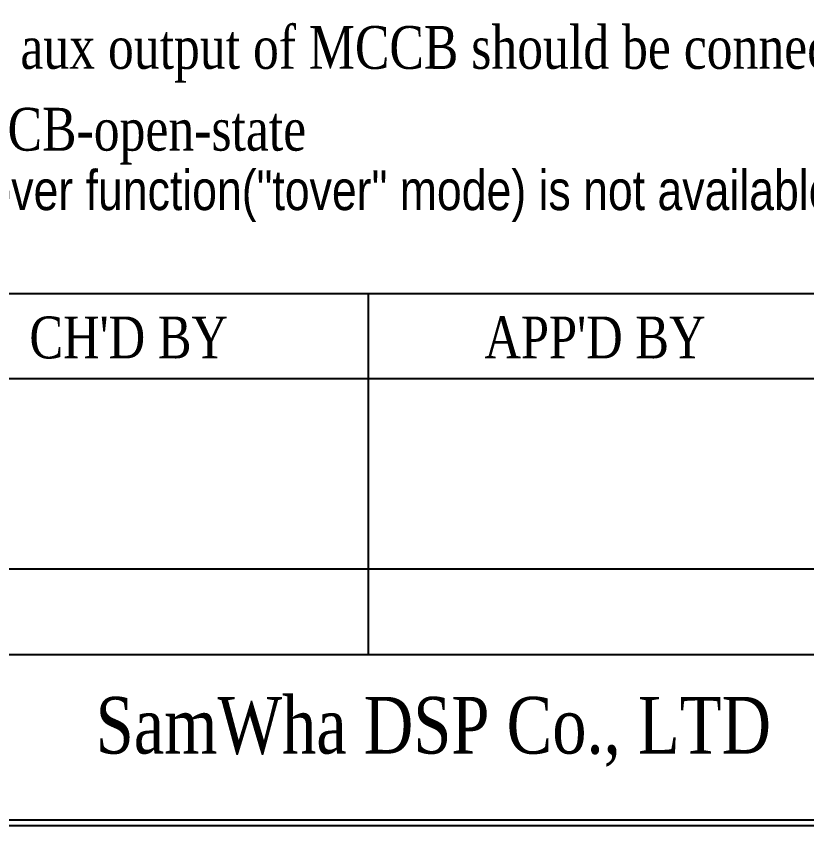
# Model space of a CAD drawing. Header units: millimetres. Extents: x 107 to 2900, y 85 to 3996.
# Drawn here: x 675.7 to 765.5, y 1945.9 to 2037.9 of the extents above; entities that cross this region are included whole.
import ezdxf
from ezdxf.enums import TextEntityAlignment as Align

# ---------------------------------------------------------------- set-up
doc = ezdxf.new("R2010")
doc.units = ezdxf.units.MM
doc.layers.add('40', color=4, linetype='Continuous')
doc.layers.add('70', color=7, linetype='Continuous')
doc.styles.add('SS', font='batang.ttc', dxfattribs={"width": 0.8})
doc.styles.add('굴림체', font='arial.ttf')

msp = doc.modelspace()

# ---------------------------------------------------------------- linework, layer by layer
at = {"layer": '40', "color": 7}
for p, q in [((715.707, 1965.35), (715.707, 2006.39)), ((931.707, 1996.67), (607.707, 1996.67)), ((931.275, 1975.07), (607.707, 1975.07)), ((931.275, 1965.35), (607.707, 1965.35))]:
    msp.add_line(p, q, dxfattribs=at)
at = {"layer": '70', "color": 7}
msp.add_line((110.907, 2006.39), (931.707, 2006.39), dxfattribs=at)
for points in [[(931.707, 1945.91), (110.907, 1945.91), (110.907, 2529.11), (931.707, 2529.11)], [(931.059, 1946.558), (111.555, 1946.558), (111.555, 2528.462), (931.059, 2528.462)]]:
    msp.add_lwpolyline(points, close=True, dxfattribs=at)

# ---------------------------------------------------------------- texts
at = {"color": 0, "style": 'SS', "width": 0.8}
for s, height, p in [('2.b contact of  aux output of MCCB should be connected with M1-M2 in order to ', 4.86, (641.083, 2031.902)), ('   confirm MCCB-open-state', 4.86, (641.083, 2022.611)), ('SamWha DSP Co., LTD', 6.4395, (684.694, 1954.119))]:
    msp.add_text(s, height=height, dxfattribs=at).set_placement(p)
at = {"color": 1, "style": '굴림체', "width": 0.8}
msp.add_text('3.Instant turn-over function("tover" mode) is not available for "RCS" operation', height=4.53341, dxfattribs=at).set_placement((641.029, 2015.849))
at = {"layer": '40', "color": 7, "style": 'SS', "width": 0.8}
for s, p in [("CH'D BY", (688.447, 1999.013)), ("APP'D BY", (741.419, 1999.013))]:
    msp.add_text(s, height=4.752, dxfattribs=at).set_placement(p, align=Align.CENTER)

doc.saveas('drawing.dxf')
